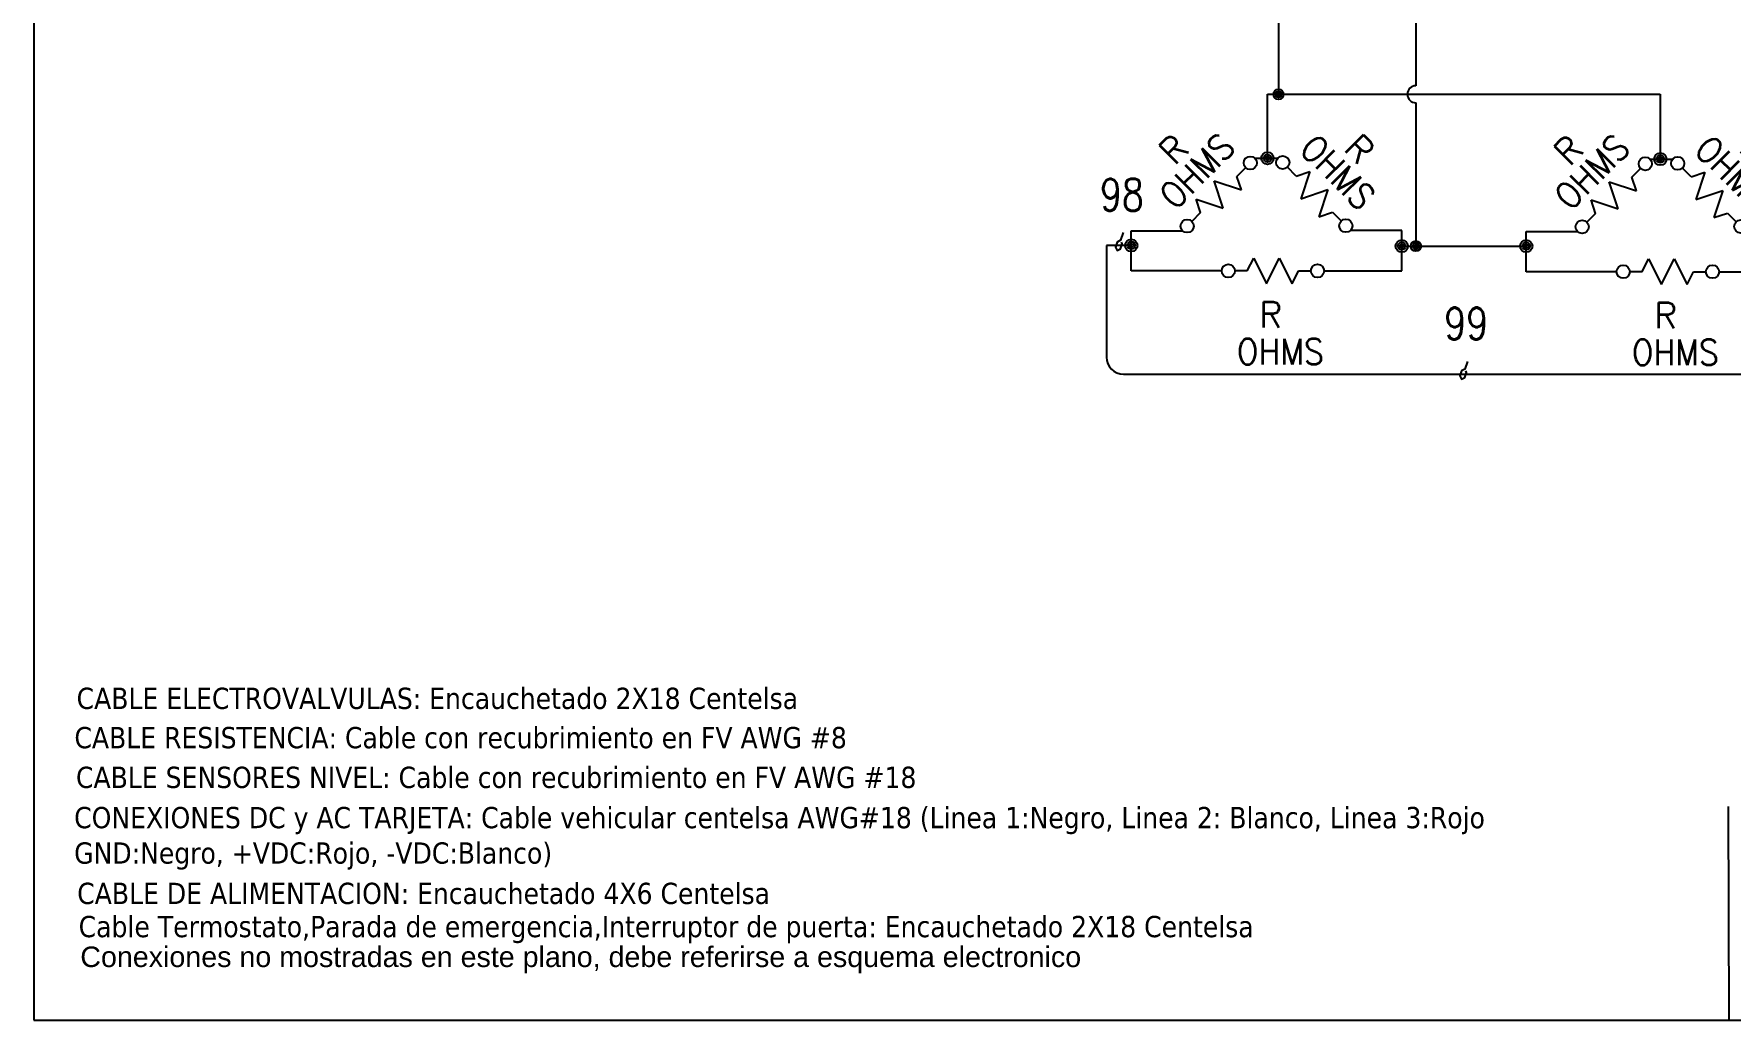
# Model space of a CAD drawing. Header units: inches. Extents: x 18.7 to 39.4, y 4.3 to 20.5.
# Drawn here: x 18.66 to 28.59, y 4.33 to 10.11 of the extents above; entities that cross this region are included whole.
import ezdxf
from ezdxf.enums import TextEntityAlignment as Align

# ---------------------------------------------------------------- set-up
doc = ezdxf.new("R2010")
doc.units = ezdxf.units.IN
doc.header["$MEASUREMENT"] = 0
for name, color, linetype in [('DESC', 250, 'Continuous'), ('MISC', 7, 'Continuous'), ('SYMS', 7, 'Continuous'), ('TAGS', 150, 'Continuous'), ('WIREFIXED', 7, 'Continuous'), ('WIRES', 7, 'Continuous')]:
    doc.layers.add(name, color=color, linetype=linetype)
doc.styles.add('SLDTEXTSTYLE0', font='tahoma.ttf')
doc.styles.get("Standard").update_dxf_attribs({"font": 'arial.ttf'})
doc.styles.add('WD', font='romans.shx')

# ---------------------------------------------------------------- blocks, each defined once
blk = doc.blocks.new('HRE1T')
for p, q in [((-0.125, 0), (-0.1875, 0)), ((-0.125, 0), (-0.0938, 0.0625)), ((-0.0938, 0.0625), (-0.0312, -0.0625)), ((-0.0312, -0.0625), (0.0312, 0.0625)), ((0.0312, 0.0625), (0.0938, -0.0625)), ((0.0938, -0.0625), (0.125, 0)), ((0.125, 0), (0.1875, 0))]:
    blk.add_line(p, q)
for centre in [(-0.2178, 0), (0.2178, 0)]:
    blk.add_circle(centre, 0.0322)
at = {"style": 'WD'}
for tag, width, p in [('INST', 0.7, (0, 0.8883)), ('LOC', 0.7, (0, 0.7187)), ('DESC1', 0.7, (0, 0.5625)), ('DESC2', 0.7, (0, 0.4062)), ('RATING1', 0.9, (0.0055, 0.0938))]:
    blk.add_attdef(tag, text='', height=0.125, dxfattribs=dict(at, width=width)).set_placement(p, align=Align.CENTER)
blk.add_attdef('TAG1', text='', height=0.125, dxfattribs=at).set_placement((0, 0.25), align=Align.CENTER)
for tag, p, height, flags in [('FAMILY', (0.2047, 0.1523), 0.01, 9), ('X4TERM01', (-0.25, 0), 0.0125, 1), ('X1TERM02', (0.25, 0), 0.0125, 1)]:
    blk.add_attdef(tag, p, '', height=height, dxfattribs=dict(at, flags=flags))
at = {"linetype": 'Continuous', "style": 'WD', "flags": 9}
for tag, p in [('MFG', (0.2278, 0.0887)), ('CAT', (0.2297, 0.1082)), ('ASSYCODE', (0.2188, 0.0625))]:
    blk.add_attdef(tag, text='', height=0.01, dxfattribs=at).set_placement(p, align=Align.CENTER)
at = {"linetype": 'Continuous', "style": 'WD', "flags": 8}
blk.add_attdef('TERM01', text='', height=0.125, dxfattribs=at).set_placement((-0.3125, -0.047), align=Align.TOP_RIGHT)
blk.add_attdef('TERM02', text='', height=0.125, dxfattribs=at).set_placement((0.3125, -0.047), align=Align.TOP_LEFT)
at = {"style": 'WD', "width": 0.9}
blk.add_attdef('RATING2', text='', height=0.125, dxfattribs=at).set_placement((0.0055, -0.125), align=Align.TOP_CENTER)
blk = doc.blocks.new('WDDOT')
for radius in [0.03, 0.0187, 0.00929]:
    blk.add_circle((0, 0), radius)
blk = doc.blocks.new('WD_WNH')
at = {"linetype": 'Continuous', "style": 'WD', "width": 0.8}
blk.add_attdef('WIRENO', text='', height=0.125, dxfattribs=at).set_placement((0, 0.0625), align=Align.CENTER)
at = {"style": 'WD', "flags": 1}
for tag, p in [('W01USER', (0, 0.0781)), ('W02USER', (0, 0.0703)), ('W03USER', (0, 0.0625)), ('W04USER', (0, 0.0547)), ('W05USER', (0, 0.0469)), ('W06USER', (0, 0.0391)), ('W07USER', (0, 0.0312)), ('W08USER', (0, 0.0234)), ('W09USER', (0, 0.0156)), ('W10USER', (0, 0.0078))]:
    blk.add_attdef(tag, text='', height=0.005, dxfattribs=at).set_placement(p, align=Align.CENTER)

msp = doc.modelspace()

# ---------------------------------------------------------------- linework, layer by layer
at = {"color": 7, "linetype": 'Continuous'}
for p, q in [((18.6587, 20.5161), (18.6587, 4.3311)), ((18.6587, 4.3311), (39.4087, 4.3311))]:
    msp.add_line(p, q, dxfattribs=at)
at = {"layer": 'DESC'}
msp.add_line((28.5865, 4.3373), (28.5825, 5.583), dxfattribs=at)
at = {"layer": 'WIREFIXED'}
for points in [[(25.0371, 8.9436), (25.022, 8.8983), (25.0022, 8.8884), (24.9923, 8.8588), (25.0022, 8.839), (25.022, 8.8489), (25.0319, 8.8785), (25.0269, 8.8884)], [(27.0533, 8.1891), (27.0382, 8.1438), (27.0185, 8.1339), (27.0086, 8.1043), (27.0185, 8.0845), (27.0382, 8.0944), (27.0481, 8.124), (27.0432, 8.1339)]]:
    msp.add_lwpolyline(points, dxfattribs=at)
at = {"layer": 'WIRES'}
for p, q in [((25.9469, 13.7385), (25.9469, 9.7537)), ((26.7517, 13.7385), (26.7517, 9.8037)), ((25.8823, 9.3789), (25.8823, 9.7537)), ((25.8823, 9.7537), (28.1828, 9.7537)), ((28.1828, 9.7537), (28.1828, 9.3742)), ((26.7517, 9.7037), (26.7517, 8.8647)), ((25.8091, 9.3789), (25.9443, 9.3789)), ((28.122, 9.3742), (28.2572, 9.3742)), ((25.0848, 8.7191), (25.0848, 8.9546)), ((25.0848, 8.9546), (25.3848, 8.9546)), ((26.6686, 8.9568), (26.3686, 8.9568)), ((26.6686, 8.7191), (26.6686, 8.9568)), ((27.3977, 8.7144), (27.3977, 8.9499)), ((27.3977, 8.9499), (27.6977, 8.9499)), ((25.0848, 8.8686), (24.9394, 8.8686)), ((24.9394, 8.8686), (24.9394, 8.2141)), ((26.6686, 8.8647), (27.3977, 8.8647)), ((25.6141, 8.7191), (25.0848, 8.7191)), ((26.2141, 8.7191), (26.6686, 8.7191)), ((27.927, 8.7144), (27.3977, 8.7144)), ((28.527, 8.7144), (28.9815, 8.7144)), ((25.0394, 8.1141), (29.0173, 8.1141))]:
    msp.add_line(p, q, dxfattribs=at)
for centre, radius, start in [((26.7517, 9.7537), 0.05, 90), ((25.0394, 8.2141), 0.1, 180)]:
    msp.add_arc(centre, radius, start, 270, dxfattribs=at)

# ---------------------------------------------------------------- block references
at = {"layer": 'SYMS'}
for p in [(25.9469, 9.7537), (26.7517, 8.8647)]:
    msp.add_blockref('WDDOT', p, dxfattribs=at)
ref = msp.add_blockref('HRE1T', (25.5969, 9.1667), dxfattribs=dict(at, xscale=1.2, yscale=1.2, zscale=1.2, rotation=45))
ref.add_attrib('RATING1', 'OHMS', dxfattribs={"layer": 'MISC', "color": 250, "height": 0.15, "rotation": 45, "style": 'WD', "width": 0.9}).set_placement((25.5221, 9.251), align=Align.CENTER)
ref.add_attrib('TAG1', 'R', dxfattribs={"layer": 'TAGS', "color": 250, "height": 0.15, "rotation": 45, "style": 'WD'}).set_placement((25.3848, 9.3789), align=Align.CENTER)
ref = msp.add_blockref('HRE1T', (26.1565, 9.1689), dxfattribs=dict(at, xscale=1.2, yscale=1.2, zscale=1.2, rotation=315))
ref.add_attrib('RATING1', 'OHMS', dxfattribs={"layer": 'MISC', "color": 250, "height": 0.15, "rotation": 315, "style": 'WD', "width": 0.9}).set_placement((26.2407, 9.2438), align=Align.CENTER)
ref.add_attrib('TAG1', 'R', dxfattribs={"layer": 'TAGS', "color": 250, "height": 0.15, "rotation": 315, "style": 'WD'}).set_placement((26.3686, 9.3811), align=Align.CENTER)
ref = msp.add_blockref('HRE1T', (27.9098, 9.1621), dxfattribs=dict(at, xscale=1.2, yscale=1.2, zscale=1.2, rotation=45))
ref.add_attrib('RATING1', 'OHMS', dxfattribs={"layer": 'MISC', "color": 250, "height": 0.15, "rotation": 45, "style": 'WD', "width": 0.9}).set_placement((27.835, 9.2463), align=Align.CENTER)
ref.add_attrib('TAG1', 'R', dxfattribs={"layer": 'TAGS', "color": 250, "height": 0.15, "rotation": 45, "style": 'WD'}).set_placement((27.6977, 9.3742), align=Align.CENTER)
ref = msp.add_blockref('HRE1T', (28.4694, 9.1642), dxfattribs=dict(at, xscale=1.2, yscale=1.2, zscale=1.2, rotation=315))
ref.add_attrib('RATING1', 'OHMS', dxfattribs={"layer": 'MISC', "color": 250, "height": 0.15, "rotation": 315, "style": 'WD', "width": 0.9}).set_placement((28.5536, 9.2391), align=Align.CENTER)
ref.add_attrib('TAG1', 'R', dxfattribs={"layer": 'TAGS', "color": 250, "height": 0.15, "rotation": 315, "style": 'WD'}).set_placement((28.6815, 9.3764), align=Align.CENTER)
at = {"layer": 'SYMS', "xscale": 1.2, "yscale": 1.2, "zscale": 1.2}
for p in [(25.8823, 9.3789), (28.1828, 9.3742), (25.0848, 8.8686), (26.6686, 8.8647), (27.3977, 8.8647)]:
    msp.add_blockref('WDDOT', p, dxfattribs=at)
at = {"layer": 'SYMS'}
ref = msp.add_blockref('HRE1T', (25.9141, 8.7191), dxfattribs=dict(at, xscale=1.2, yscale=1.2, zscale=1.2))
ref.add_attrib('RATING1', 'OHMS', dxfattribs={"layer": 'MISC', "color": 250, "height": 0.15, "rotation": 360, "style": 'WD', "width": 0.9}).set_placement((25.9572, 8.1717), align=Align.CENTER)
ref.add_attrib('TAG1', 'R', dxfattribs={"layer": 'TAGS', "color": 250, "height": 0.15, "rotation": 360, "style": 'WD'}).set_placement((25.9014, 8.3884), align=Align.CENTER)
ref = msp.add_blockref('HRE1T', (28.227, 8.7144), dxfattribs=dict(at, xscale=1.2, yscale=1.2, zscale=1.2))
ref.add_attrib('RATING1', 'OHMS', dxfattribs={"layer": 'MISC', "color": 250, "height": 0.15, "rotation": 360, "style": 'WD', "width": 0.9}).set_placement((28.2701, 8.167), align=Align.CENTER)
ref.add_attrib('TAG1', 'R', dxfattribs={"layer": 'TAGS', "color": 250, "height": 0.15, "rotation": 360, "style": 'WD'}).set_placement((28.2143, 8.3837), align=Align.CENTER)
at = {"layer": 'WIREFIXED'}
ref = msp.add_blockref('WD_WNH', (25.0121, 8.8686), dxfattribs=dict(at, xscale=1.5, yscale=1.5, zscale=1.5))
ref.add_attrib('WIRENOF', '98', dxfattribs={"linetype": 'Continuous', "height": 0.1875, "style": 'WD', "width": 0.8}).set_placement((25.0299, 9.0157), align=Align.BOTTOM_CENTER)
ref = msp.add_blockref('WD_WNH', (27.0283, 8.1141), dxfattribs=dict(at, xscale=1.5, yscale=1.5, zscale=1.5))
ref.add_attrib('WIRENOF', '99', dxfattribs={"linetype": 'Continuous', "height": 0.1875, "style": 'WD', "width": 0.8}).set_placement((27.0461, 8.2612), align=Align.BOTTOM_CENTER)

# ---------------------------------------------------------------- texts
at = {"color": 7, "linetype": 'Continuous', "lineweight": 0, "char_height": 0.1245, "attachment_point": 1, "style": 'SLDTEXTSTYLE0'}
for s, insert in [('CABLE ELECTROVALVULAS: Encauchetado 2X18 Centelsa', (18.9086, 6.2779)), ('CABLE RESISTENCIA: Cable con recubrimiento en FV AWG #8', (18.8957, 6.0478)), ('CABLE SENSORES NIVEL: Cable con recubrimiento en FV AWG #18', (18.905, 5.8151)), ('CONEXIONES DC y AC TARJETA: Cable vehicular centelsa AWG#18 (Linea 1:Negro, Linea 2: Blanco, Linea 3:Rojo\\PGND:Negro, +VDC:Rojo, -VDC:Blanco)', (18.8942, 5.5794))]:
    msp.add_mtext(s, dxfattribs=dict(at, insert=insert))
at = {"char_height": 0.1245, "attachment_point": 1, "style": 'SLDTEXTSTYLE0'}
for s, width, insert in [('CABLE DE ALIMENTACION: Encauchetado 4X6 Centelsa', 8.569668, (18.9121, 5.1355)), ('Cable Termostato,Parada de emergencia,Interruptor de puerta: Encauchetado 2X18 Centelsa', 9.010346, (18.9206, 4.9412))]:
    msp.add_mtext_dynamic_manual_height_columns(s, width=width, gutter_width=1, heights=[0], dxfattribs=dict(at, insert=insert))
at = {"insert": (18.9303, 4.7618), "char_height": 0.12, "attachment_point": 1}
msp.add_mtext_dynamic_manual_height_columns('Conexiones no mostradas en este plano, debe referirse a esquema electronico', width=9.456212, gutter_width=0.05, heights=[0], dxfattribs=at)

doc.saveas('drawing.dxf')
